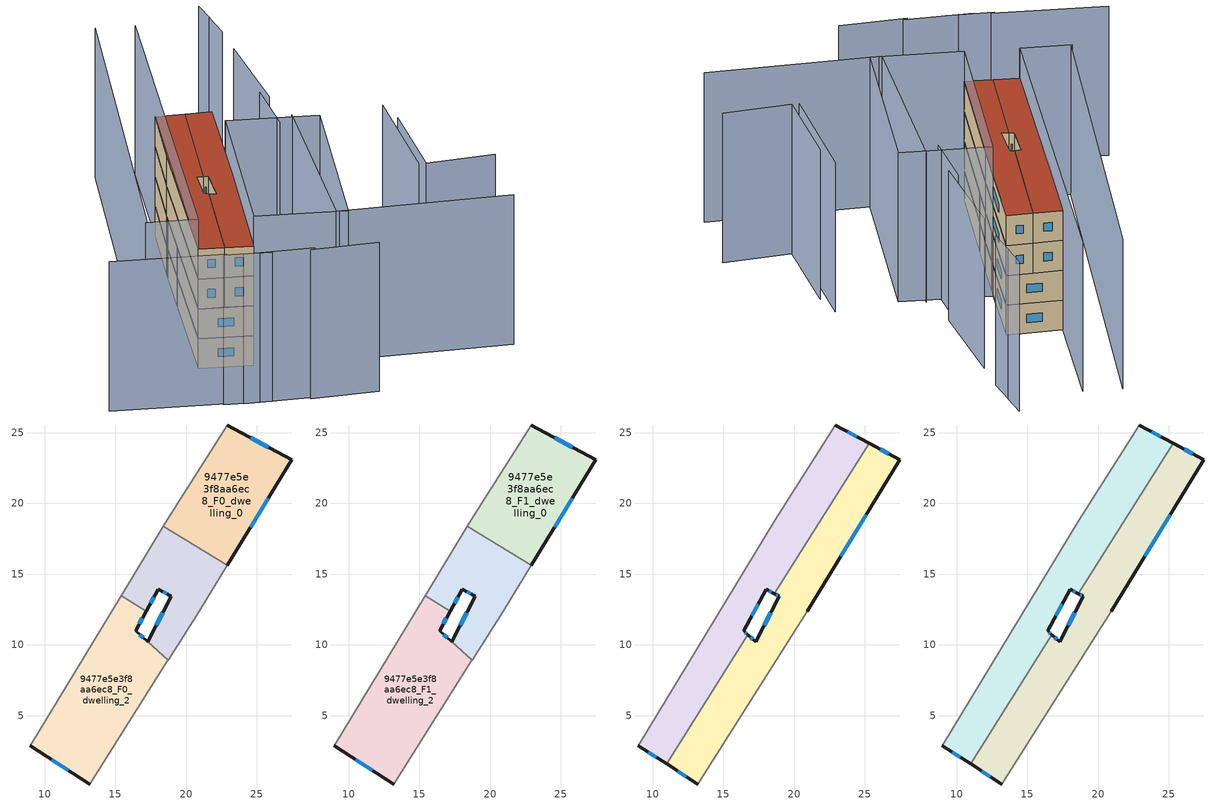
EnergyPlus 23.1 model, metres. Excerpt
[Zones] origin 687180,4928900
9477e5e3f8aa6ec8_F0_dwelling_0
 floor ground (EU_floor_Construction): 27.47,23.09 22.9,15.61 18.38,18.37 18.65,18.83 22.9,25.54 z0
 wall outside (EU_wall_Construction): 22.9,15.61 27.47,23.09 22.9,25.54 z0:3
 wall to 9477e5e3f8aa6ec8_F0_dwelling_1 (EU_wall_Construction): 18.38,18.37 22.9,15.61 z0:3
 wall adiabatic (EU_wall_Construction): 22.9,25.54 18.65,18.83 18.38,18.37 z0:3
 window (EU_Window_Construction): 24.56,18.32 25.81,20.37 / 25.82,23.98 24.56,24.65 z1.09:1.91
9477e5e3f8aa6ec8_F0_dwelling_1
 floor ground (EU_floor_Construction): 22.9,15.61 20.92,12.39 18.72,8.9 17.27,10.21 18.96,13.42 18.03,13.92 17.19,12.38 15.41,13.47 18.38,18.37 z0
 wall outside (EU_wall_Construction): 17.19,12.38 18.03,13.92 18.96,13.42 17.27,10.21 z0:3
 wall to 9477e5e3f8aa6ec8_F0_dwelling_2 (EU_wall_Construction): 15.41,13.47 17.19,12.38 / 17.27,10.21 18.72,8.9 z0:3
 wall adiabatic (EU_wall_Construction): 18.38,18.37 15.41,13.47 / 18.72,8.9 20.92,12.39 22.9,15.61 z0:3
 window (EU_Window_Construction): 18.35,12.25 17.89,11.37 / 18.37,13.74 18.63,13.6 / 17.5,12.94 17.73,13.36 z1.09:1.91
9477e5e3f8aa6ec8_F0_dwelling_2
 floor ground (EU_floor_Construction): 17.19,12.38 16.42,10.98 18.72,8.9 13.19,0.16 8.97,2.86 15.41,13.47 z0
 wall outside (EU_wall_Construction): 8.97,2.86 13.19,0.16 / 17.27,10.21 16.42,10.98 17.19,12.38 z0:3
 wall adiabatic (EU_wall_Construction): 13.19,0.16 18.72,8.89 / 15.41,13.47 8.97,2.86 z0:3
 window (EU_Window_Construction): 10.51,1.88 11.66,1.14 / 16.7,11.49 16.91,11.87 / 16.97,10.49 16.73,10.7 z1.09:1.91
9477e5e3f8aa6ec8_F1_dwelling_0
 floor to 9477e5e3f8aa6ec8_F0_dwelling_0 (EU_floor_Construction): 27.47,23.09 22.9,15.61 18.38,18.37 18.65,18.83 22.9,25.54 z3
 wall outside (EU_wall_Construction): 22.9,15.61 27.47,23.09 22.9,25.54 z3:6
 wall to 9477e5e3f8aa6ec8_F1_dwelling_1 (EU_wall_Construction): 18.38,18.37 22.9,15.61 z3:6
 wall adiabatic (EU_wall_Construction): 22.9,25.54 18.65,18.83 18.38,18.37 z3:6
 window (EU_Window_Construction): 24.56,18.32 25.81,20.37 / 25.82,23.98 24.56,24.65 z4.09:4.91
9477e5e3f8aa6ec8_F1_dwelling_1
 floor to 9477e5e3f8aa6ec8_F0_dwelling_1 (EU_floor_Construction): 22.9,15.61 20.92,12.39 18.72,8.9 17.27,10.21 18.96,13.42 18.03,13.92 17.19,12.38 15.41,13.47 18.38,18.37 z3
 wall outside (EU_wall_Construction): 17.19,12.38 18.03,13.92 18.96,13.42 17.27,10.21 z3:6
 wall to 9477e5e3f8aa6ec8_F1_dwelling_2 (EU_wall_Construction): 15.41,13.47 17.19,12.38 / 17.27,10.21 18.72,8.9 z3:6
 wall adiabatic (EU_wall_Construction): 18.38,18.37 15.41,13.47 / 18.72,8.9 20.92,12.39 22.9,15.61 z3:6
 window (EU_Window_Construction): 18.35,12.25 17.89,11.37 / 18.37,13.74 18.63,13.6 / 17.5,12.94 17.73,13.36 z4.09:4.91
9477e5e3f8aa6ec8_F1_dwelling_2
 floor to 9477e5e3f8aa6ec8_F0_dwelling_2 (EU_floor_Construction): 17.19,12.38 16.42,10.98 18.72,8.89 13.19,0.16 8.97,2.86 15.41,13.47 z3
 wall outside (EU_wall_Construction): 8.97,2.86 13.19,0.16 / 17.27,10.21 16.42,10.98 17.19,12.38 z3:6
 wall adiabatic (EU_wall_Construction): 13.19,0.16 18.72,8.89 / 15.41,13.47 8.97,2.86 z3:6
 window (EU_Window_Construction): 10.51,1.88 11.66,1.14 / 16.7,11.49 16.91,11.87 / 16.97,10.49 16.73,10.7 z4.09:4.91
9477e5e3f8aa6ec8_F2_dwelling_0
 floor to 9477e5e3f8aa6ec8_F1_dwelling_0 (EU_floor_Construction): 25.3,24.25 20.69,16.96 18.38,18.37 18.65,18.83 22.9,25.54 z6
 floor to 9477e5e3f8aa6ec8_F1_dwelling_2 (EU_floor_Construction): 17.19,12.38 16.42,10.98 16.74,10.69 10.98,1.57 8.97,2.86 15.41,13.47 z6
 floor to 9477e5e3f8aa6ec8_F1_dwelling_1 (EU_floor_Construction): 20.69,16.96 18.59,13.62 18.03,13.92 17.19,12.38 15.41,13.47 18.38,18.37 z6
 wall outside (EU_wall_Construction): 16.74,10.69 16.42,10.98 18.03,13.92 18.59,13.62 / 8.97,2.86 10.98,1.57 / 25.3,24.25 22.9,25.54 z6:9
 wall to 9477e5e3f8aa6ec8_F2_dwelling_1 (EU_wall_Construction): 18.59,13.62 25.3,24.25 / 10.98,1.57 16.74,10.69 z6:9
 wall adiabatic (EU_wall_Construction): 22.9,25.54 18.65,18.83 8.97,2.86 z6:9
 window (EU_Window_Construction): 18.23,13.81 18.39,13.73 / 17.01,12.04 17.45,12.85 / 16.62,10.8 16.54,10.87 / 9.7,2.39 10.25,2.04 / 24.43,24.72 23.77,25.07 z7.09:7.91
9477e5e3f8aa6ec8_F2_dwelling_1
 floor to 9477e5e3f8aa6ec8_F1_dwelling_1 (EU_floor_Construction): 22.9,15.61 20.92,12.39 18.72,8.9 17.27,10.21 18.96,13.42 18.59,13.62 20.69,16.96 z6
 floor to 9477e5e3f8aa6ec8_F1_dwelling_0 (EU_floor_Construction): 27.47,23.09 22.9,15.61 20.69,16.96 25.3,24.25 z6
 floor to 9477e5e3f8aa6ec8_F1_dwelling_2 (EU_floor_Construction): 18.72,8.89 13.19,0.16 10.98,1.57 16.74,10.69 z6
 wall outside (EU_wall_Construction): 10.98,1.57 13.19,0.16 / 18.59,13.62 18.96,13.42 17.27,10.21 16.74,10.69 / 20.92,12.39 27.47,23.09 25.3,24.25 z6:9
 wall adiabatic (EU_wall_Construction): 13.19,0.16 20.92,12.39 z6:9
 window (EU_Window_Construction): 11.78,1.06 12.39,0.67 / 17.08,10.38 16.93,10.52 / 18.35,12.25 17.89,11.37 / 18.72,13.55 18.83,13.49 / 26.69,23.51 26.09,23.83 / 23.3,16.27 25.1,19.2 z7.09:7.91
9477e5e3f8aa6ec8_F3_dwelling_0
 floor to 9477e5e3f8aa6ec8_F2_dwelling_0 (EU_floor_Construction): 25.3,24.25 18.59,13.62 18.03,13.92 16.42,10.98 16.74,10.69 10.98,1.57 8.97,2.86 18.65,18.83 22.9,25.54 z9
 wall outside (EU_wall_Construction): 16.74,10.69 16.42,10.98 18.03,13.92 18.59,13.62 / 8.97,2.86 10.98,1.57 / 25.3,24.25 22.9,25.54 z9:12
 wall to 9477e5e3f8aa6ec8_F3_dwelling_1 (EU_wall_Construction): 18.59,13.62 25.3,24.25 / 10.98,1.57 16.74,10.69 z9:12
 wall adiabatic (EU_wall_Construction): 22.9,25.54 18.65,18.83 8.97,2.86 z9:12
 window (EU_Window_Construction): 18.23,13.81 18.39,13.73 / 17.01,12.04 17.45,12.85 / 16.62,10.8 16.54,10.87 / 9.7,2.39 10.25,2.04 / 24.43,24.72 23.77,25.07 z10.09:10.91
 roof outside (EU_roof_Construction): 16.74,10.69 16.42,10.98 18.03,13.92 18.59,13.62 25.3,24.25 22.9,25.54 18.65,18.83 8.97,2.86 10.98,1.57 z12
9477e5e3f8aa6ec8_F3_dwelling_1
 floor to 9477e5e3f8aa6ec8_F2_dwelling_1 (EU_floor_Construction): 27.47,23.09 20.92,12.39 13.19,0.16 10.98,1.57 16.74,10.69 17.27,10.21 18.96,13.42 18.59,13.62 25.3,24.25 z9
 wall outside (EU_wall_Construction): 10.98,1.57 13.19,0.16 / 18.59,13.62 18.96,13.42 17.27,10.21 16.74,10.69 / 20.92,12.39 27.47,23.09 25.3,24.25 z9:12
 wall adiabatic (EU_wall_Construction): 13.19,0.16 20.92,12.39 z9:12
 window (EU_Window_Construction): 11.78,1.06 12.39,0.67 / 17.08,10.38 16.93,10.52 / 18.35,12.25 17.89,11.37 / 18.72,13.55 18.83,13.49 / 26.69,23.51 26.09,23.83 / 23.3,16.27 25.1,19.2 z10.09:10.91
 roof outside (EU_roof_Construction): 20.92,12.39 27.47,23.09 25.3,24.25 18.59,13.62 18.96,13.42 17.27,10.21 16.74,10.69 10.98,1.57 13.19,0.16 z12
shading: 7.61,-5.1 13.35,-8.17 / 12.84,-8.2 18.5,-11.02 / 6.12,-4.08 9.89,-6.4 / -2.53,1.53 6.47,-4.11 / 31.24,-1.33 36.25,9.7 / 33.8,-11.54 19.47,-3.87 / 19.47,-3.87 28.73,13.43 / 37.68,-4.31 31.83,-1.7 / 31.83,-1.7 35.64,6.84 / 26.96,12.96 29.4,18.68 / 29.49,17.46 33.17,26.85 / 29.37,36.07 8.97,2.86 / 8.97,2.86 4.91,5.35 / 34.57,30.13 35.46,32.94 / 26.3,37.95 5.07,5.34 / 35.48,32.94 36.26,35.37 / 13.18,0.13 23.42,16.33 / 23.42,16.33 30.65,11.76 / 30.65,11.76 20.41,-4.44 / 20.41,-4.44 13.18,0.13 z0:15
[Building]
EU S2 Campaign: North Axis=0; Terrain=City; Solar Distribution=FullExterior
[Site:Location]
Bologna: Latitude=44.5; Longitude=11.25; Time Zone=1; Elevation=37
[SizingPeriod:WeatherFileDays]
AnnualSizingPeriod: Begin Month=1; Begin Day of Month=1; End Month=12; End Day of Month=31; Day of Week for Start Day=Monday; Use Weather File Daylight Saving Period=No; Use Weather File Rain and Snow Indicators=No
[MATERIAL]
EU_InternalMass_Material: Roughness=MediumRough; Thickness=0.1; Conductivity=1; Density=1800; Specific Heat=900; Thermal Absorptance=0.9; Solar Absorptance=0.7; Visible Absorptance=0.7
[MATERIAL:NOMASS] Roughness=MediumRough; Thermal Absorptance=0.9; Solar Absorptance=0.7; Visible Absorptance=0.7
Name | Thermal Resistance
EU_wall_NoMass | 0.818544
EU_roof_NoMass | 0.6448
EU_floor_NoMass | 0.806
[WINDOWMATERIAL:SIMPLEGLAZINGSYSTEM]
EU_Window_SimpleGlazing: UFactor=4.43105; Solar Heat Gain Coefficient=0.85; Visible Transmittance=0.85
[CONSTRUCTION]
EU_wall_Construction: EU_wall_NoMass
EU_roof_Construction: EU_roof_NoMass
EU_floor_Construction: EU_floor_NoMass
EU_InternalMass_Construction: EU_InternalMass_Material
EU_Window_Construction: EU_Window_SimpleGlazing
[ZONE] Type=1; Multiplier=1; Ceiling Height=autocalculate; Floor Area=autocalculate; Part of Total Floor Area=Yes
Name | Volume
9477e5e3f8aa6ec8_F0_dwelling_0; 9477e5e3f8aa6ec8_F1_dwelling_0 | 135.526
9477e5e3f8aa6ec8_F2_dwelling_0; 9477e5e3f8aa6ec8_F3_dwelling_0 | 203.266
9477e5e3f8aa6ec8_F0_dwelling_1; 9477e5e3f8aa6ec8_F1_dwelling_1 | 96.8921
9477e5e3f8aa6ec8_F2_dwelling_1; 9477e5e3f8aa6ec8_F3_dwelling_1 | 203.31
9477e5e3f8aa6ec8_F0_dwelling_2 | 174.149
9477e5e3f8aa6ec8_F1_dwelling_2 | 174.14
[INTERNALMASS] Construction=EU_InternalMass_Construction
Name | Zone or ZoneList | Surface Area
9477e5e3f8aa6ec8_F0_dwelling_0_EU_InternalMass | 9477e5e3f8aa6ec8_F0_dwelling_0 | 45.1754
9477e5e3f8aa6ec8_F0_dwelling_1_EU_InternalMass | 9477e5e3f8aa6ec8_F0_dwelling_1 | 32.299
9477e5e3f8aa6ec8_F0_dwelling_2_EU_InternalMass | 9477e5e3f8aa6ec8_F0_dwelling_2 | 58.0544
9477e5e3f8aa6ec8_F1_dwelling_0_EU_InternalMass | 9477e5e3f8aa6ec8_F1_dwelling_0 | 45.1754
9477e5e3f8aa6ec8_F1_dwelling_1_EU_InternalMass | 9477e5e3f8aa6ec8_F1_dwelling_1 | 32.299
9477e5e3f8aa6ec8_F1_dwelling_2_EU_InternalMass | 9477e5e3f8aa6ec8_F1_dwelling_2 | 58.0544
9477e5e3f8aa6ec8_F2_dwelling_0_EU_InternalMass | 9477e5e3f8aa6ec8_F2_dwelling_0 | 67.7553
9477e5e3f8aa6ec8_F2_dwelling_1_EU_InternalMass | 9477e5e3f8aa6ec8_F2_dwelling_1 | 67.7695
9477e5e3f8aa6ec8_F3_dwelling_0_EU_InternalMass | 9477e5e3f8aa6ec8_F3_dwelling_0 | 67.7553
9477e5e3f8aa6ec8_F3_dwelling_1_EU_InternalMass | 9477e5e3f8aa6ec8_F3_dwelling_1 | 67.7695
[OTHEREQUIPMENT] Fuel Type=Electricity; Design Level Calculation Method=Watts/Area; Power per Zone Floor Area=1; Fraction Latent=0; Fraction Radiant=0; Fraction Lost=0; Carbon Dioxide Generation Rate=0; EndUse Subcategory=EU_Step8_InternalGains
Name | Zone or ZoneList or Space or SpaceList | Schedule
EU_Step8_InternalGain_9477e5e3f8aa6ec8_F0_dwelling_0_f000 | 9477e5e3f8aa6ec8_F0_dwelling_0 | EU_Step8_GainSchedule_9477e5e3f8aa6ec8_F0_dwelling_0_f000
EU_Step8_InternalGain_9477e5e3f8aa6ec8_F0_dwelling_1_f000 | 9477e5e3f8aa6ec8_F0_dwelling_1 | EU_Step8_GainSchedule_9477e5e3f8aa6ec8_F0_dwelling_1_f000
EU_Step8_InternalGain_9477e5e3f8aa6ec8_F0_dwelling_2_f000 | 9477e5e3f8aa6ec8_F0_dwelling_2 | EU_Step8_GainSchedule_9477e5e3f8aa6ec8_F0_dwelling_2_f000
EU_Step8_InternalGain_9477e5e3f8aa6ec8_F1_dwelling_0_f000 | 9477e5e3f8aa6ec8_F1_dwelling_0 | EU_Step8_GainSchedule_9477e5e3f8aa6ec8_F1_dwelling_0_f000
EU_Step8_InternalGain_9477e5e3f8aa6ec8_F1_dwelling_1_f000 | 9477e5e3f8aa6ec8_F1_dwelling_1 | EU_Step8_GainSchedule_9477e5e3f8aa6ec8_F1_dwelling_1_f000
EU_Step8_InternalGain_9477e5e3f8aa6ec8_F1_dwelling_2_f000 | 9477e5e3f8aa6ec8_F1_dwelling_2 | EU_Step8_GainSchedule_9477e5e3f8aa6ec8_F1_dwelling_2_f000
EU_Step8_InternalGain_9477e5e3f8aa6ec8_F2_dwelling_0_f000 | 9477e5e3f8aa6ec8_F2_dwelling_0 | EU_Step8_GainSchedule_9477e5e3f8aa6ec8_F2_dwelling_0_f000
EU_Step8_InternalGain_9477e5e3f8aa6ec8_F2_dwelling_1_f000 | 9477e5e3f8aa6ec8_F2_dwelling_1 | EU_Step8_GainSchedule_9477e5e3f8aa6ec8_F2_dwelling_1_f000
EU_Step8_InternalGain_9477e5e3f8aa6ec8_F3_dwelling_0_f000 | 9477e5e3f8aa6ec8_F3_dwelling_0 | EU_Step8_GainSchedule_9477e5e3f8aa6ec8_F3_dwelling_0_f000
EU_Step8_InternalGain_9477e5e3f8aa6ec8_F3_dwelling_1_f000 | 9477e5e3f8aa6ec8_F3_dwelling_1 | EU_Step8_GainSchedule_9477e5e3f8aa6ec8_F3_dwelling_1_f000
[ZONEVENTILATION:DESIGNFLOWRATE] Schedule=EU_AlwaysOn; Design Flow Rate Calculation Method=AirChanges/Hour; Air Changes per Hour=0.708969; Ventilation Type=Natural; Fan Pressure Rise=0; Fan Total Efficiency=1; Constant Term Coefficient=1; Temperature Term Coefficient=0; Velocity Term Coefficient=0; Velocity Squared Term Coefficient=0; Minimum Indoor Temperature=-100; Maximum Indoor Temperature=100; Delta Temperature=-100; Minimum Outdoor Temperature=-100; Maximum Outdoor Temperature=100; Maximum Wind Speed=40
Name | Zone or ZoneList or Space or SpaceList
EU_ConstantAir_9477e5e3f8aa6ec8_F0_dwelling_0 | 9477e5e3f8aa6ec8_F0_dwelling_0
EU_ConstantAir_9477e5e3f8aa6ec8_F0_dwelling_1 | 9477e5e3f8aa6ec8_F0_dwelling_1
EU_ConstantAir_9477e5e3f8aa6ec8_F0_dwelling_2 | 9477e5e3f8aa6ec8_F0_dwelling_2
EU_ConstantAir_9477e5e3f8aa6ec8_F1_dwelling_0 | 9477e5e3f8aa6ec8_F1_dwelling_0
EU_ConstantAir_9477e5e3f8aa6ec8_F1_dwelling_1 | 9477e5e3f8aa6ec8_F1_dwelling_1
EU_ConstantAir_9477e5e3f8aa6ec8_F1_dwelling_2 | 9477e5e3f8aa6ec8_F1_dwelling_2
EU_ConstantAir_9477e5e3f8aa6ec8_F2_dwelling_0 | 9477e5e3f8aa6ec8_F2_dwelling_0
EU_ConstantAir_9477e5e3f8aa6ec8_F2_dwelling_1 | 9477e5e3f8aa6ec8_F2_dwelling_1
EU_ConstantAir_9477e5e3f8aa6ec8_F3_dwelling_0 | 9477e5e3f8aa6ec8_F3_dwelling_0
EU_ConstantAir_9477e5e3f8aa6ec8_F3_dwelling_1 | 9477e5e3f8aa6ec8_F3_dwelling_1
[HVACTEMPLATE:THERMOSTAT] Constant Heating Setpoint=20; Constant Cooling Setpoint=50
EU_HeatOnly_9477e5e3f8aa6ec8_F0_dwelling_0; EU_HeatOnly_9477e5e3f8aa6ec8_F0_dwelling_1; EU_HeatOnly_9477e5e3f8aa6ec8_F0_dwelling_2; EU_HeatOnly_9477e5e3f8aa6ec8_F1_dwelling_0; EU_HeatOnly_9477e5e3f8aa6ec8_F1_dwelling_1; EU_HeatOnly_9477e5e3f8aa6ec8_F1_dwelling_2; EU_HeatOnly_9477e5e3f8aa6ec8_F2_dwelling_0; EU_HeatOnly_9477e5e3f8aa6ec8_F2_dwelling_1; EU_HeatOnly_9477e5e3f8aa6ec8_F3_dwelling_0; EU_HeatOnly_9477e5e3f8aa6ec8_F3_dwelling_1
[HVACTEMPLATE:ZONE:IDEALLOADSAIRSYSTEM] System Availability Schedule=EU_AlwaysOn; Maximum Heating Supply Air Temperature=50; Minimum Cooling Supply Air Temperature=13; Maximum Heating Supply Air Humidity Ratio=0.0156; Minimum Cooling Supply Air Humidity Ratio=0.0077; Heating Limit=NoLimit; Cooling Limit=NoLimit; Heating Availability Schedule=EU_AlwaysOn; Cooling Availability Schedule=EU_CoolingOff; Dehumidification Control Type=ConstantSensibleHeatRatio; Cooling Sensible Heat Ratio=0.7; Dehumidification Setpoint=60; Humidification Control Type=None; Humidification Setpoint=30; Outdoor Air Method=None; Outdoor Air Flow Rate per Person=0.00944; Outdoor Air Flow Rate per Zone Floor Area=0; Outdoor Air Flow Rate per Zone=0; Demand Controlled Ventilation Type=None; Outdoor Air Economizer Type=NoEconomizer; Heat Recovery Type=None; Sensible Heat Recovery Effectiveness=0.7; Latent Heat Recovery Effectiveness=0.65
Name | Template Thermostat
9477e5e3f8aa6ec8_F0_dwelling_0 | EU_HeatOnly_9477e5e3f8aa6ec8_F0_dwelling_0
9477e5e3f8aa6ec8_F0_dwelling_1 | EU_HeatOnly_9477e5e3f8aa6ec8_F0_dwelling_1
9477e5e3f8aa6ec8_F0_dwelling_2 | EU_HeatOnly_9477e5e3f8aa6ec8_F0_dwelling_2
9477e5e3f8aa6ec8_F1_dwelling_0 | EU_HeatOnly_9477e5e3f8aa6ec8_F1_dwelling_0
9477e5e3f8aa6ec8_F1_dwelling_1 | EU_HeatOnly_9477e5e3f8aa6ec8_F1_dwelling_1
9477e5e3f8aa6ec8_F1_dwelling_2 | EU_HeatOnly_9477e5e3f8aa6ec8_F1_dwelling_2
9477e5e3f8aa6ec8_F2_dwelling_0 | EU_HeatOnly_9477e5e3f8aa6ec8_F2_dwelling_0
9477e5e3f8aa6ec8_F2_dwelling_1 | EU_HeatOnly_9477e5e3f8aa6ec8_F2_dwelling_1
9477e5e3f8aa6ec8_F3_dwelling_0 | EU_HeatOnly_9477e5e3f8aa6ec8_F3_dwelling_0
9477e5e3f8aa6ec8_F3_dwelling_1 | EU_HeatOnly_9477e5e3f8aa6ec8_F3_dwelling_1
[SIZING:ZONE] Zone Cooling Design Supply Air Temperature Input Method=SupplyAirTemperature; Zone Cooling Design Supply Air Temperature=13; Zone Heating Design Supply Air Temperature Input Method=SupplyAirTemperature; Zone Heating Design Supply Air Temperature=50; Zone Cooling Design Supply Air Humidity Ratio=0.008; Zone Heating Design Supply Air Humidity Ratio=0.008; Cooling Design Air Flow Method=DesignDay; Cooling Design Air Flow Rate=0; Cooling Minimum Air Flow per Zone Floor Area=0.000762; Cooling Minimum Air Flow=0; Cooling Minimum Air Flow Fraction=0.2; Heating Design Air Flow Method=DesignDay; Heating Design Air Flow Rate=0; Heating Maximum Air Flow per Zone Floor Area=0.002032; Heating Maximum Air Flow=0.141576; Heating Maximum Air Flow Fraction=0.3; Account for Dedicated Outdoor Air System=No; Dedicated Outdoor Air System Control Strategy=NeutralSupplyAir; Dedicated Outdoor Air Low Setpoint Temperature for Design=autosize; Dedicated Outdoor Air High Setpoint Temperature for Design=autosize; Zone Load Sizing Method=Sensible Load Only No Latent Load; Zone Latent Cooling Design Supply Air Humidity Ratio Input Method=HumidityRatioDifference; Zone Cooling Design Supply Air Humidity Ratio Difference=0.005; Zone Latent Heating Design Supply Air Humidity Ratio Input Method=HumidityRatioDifference; Zone Humidification Design Supply Air Humidity Ratio Difference=0.005
9477e5e3f8aa6ec8_F0_dwelling_0; 9477e5e3f8aa6ec8_F0_dwelling_1; 9477e5e3f8aa6ec8_F0_dwelling_2; 9477e5e3f8aa6ec8_F1_dwelling_0; 9477e5e3f8aa6ec8_F1_dwelling_1; 9477e5e3f8aa6ec8_F1_dwelling_2; 9477e5e3f8aa6ec8_F2_dwelling_0; 9477e5e3f8aa6ec8_F2_dwelling_1; 9477e5e3f8aa6ec8_F3_dwelling_0; 9477e5e3f8aa6ec8_F3_dwelling_1
[SCHEDULE:CONSTANT]
Name | Hourly Value
EU_AlwaysOn | 1
EU_CoolingOff | 0
[SCHEDULE:FILE] Column Number=1; Rows to Skip at Top=0; Number of Hours of Data=8760; Column Separator=Comma; Interpolate to Timestep=No; Minutes per Item=60; Adjust Schedule for Daylight Savings=Yes
Name | File
EU_Step8_GainSchedule_9477e5e3f8aa6ec8_F0_dwelling_0_f000 | ../../schedules/9477e5e3f8aa6ec8/9477e5e3f8aa6ec8_F0_dwelling_0_f000_gain.csv
EU_Step8_GainSchedule_9477e5e3f8aa6ec8_F0_dwelling_1_f000 | ../../schedules/9477e5e3f8aa6ec8/9477e5e3f8aa6ec8_F0_dwelling_1_f000_gain.csv
EU_Step8_GainSchedule_9477e5e3f8aa6ec8_F0_dwelling_2_f000 | ../../schedules/9477e5e3f8aa6ec8/9477e5e3f8aa6ec8_F0_dwelling_2_f000_gain.csv
EU_Step8_GainSchedule_9477e5e3f8aa6ec8_F1_dwelling_0_f000 | ../../schedules/9477e5e3f8aa6ec8/9477e5e3f8aa6ec8_F1_dwelling_0_f000_gain.csv
EU_Step8_GainSchedule_9477e5e3f8aa6ec8_F1_dwelling_1_f000 | ../../schedules/9477e5e3f8aa6ec8/9477e5e3f8aa6ec8_F1_dwelling_1_f000_gain.csv
EU_Step8_GainSchedule_9477e5e3f8aa6ec8_F1_dwelling_2_f000 | ../../schedules/9477e5e3f8aa6ec8/9477e5e3f8aa6ec8_F1_dwelling_2_f000_gain.csv
EU_Step8_GainSchedule_9477e5e3f8aa6ec8_F2_dwelling_0_f000 | ../../schedules/9477e5e3f8aa6ec8/9477e5e3f8aa6ec8_F2_dwelling_0_f000_gain.csv
EU_Step8_GainSchedule_9477e5e3f8aa6ec8_F2_dwelling_1_f000 | ../../schedules/9477e5e3f8aa6ec8/9477e5e3f8aa6ec8_F2_dwelling_1_f000_gain.csv
EU_Step8_GainSchedule_9477e5e3f8aa6ec8_F3_dwelling_0_f000 | ../../schedules/9477e5e3f8aa6ec8/9477e5e3f8aa6ec8_F3_dwelling_0_f000_gain.csv
EU_Step8_GainSchedule_9477e5e3f8aa6ec8_F3_dwelling_1_f000 | ../../schedules/9477e5e3f8aa6ec8/9477e5e3f8aa6ec8_F3_dwelling_1_f000_gain.csv
